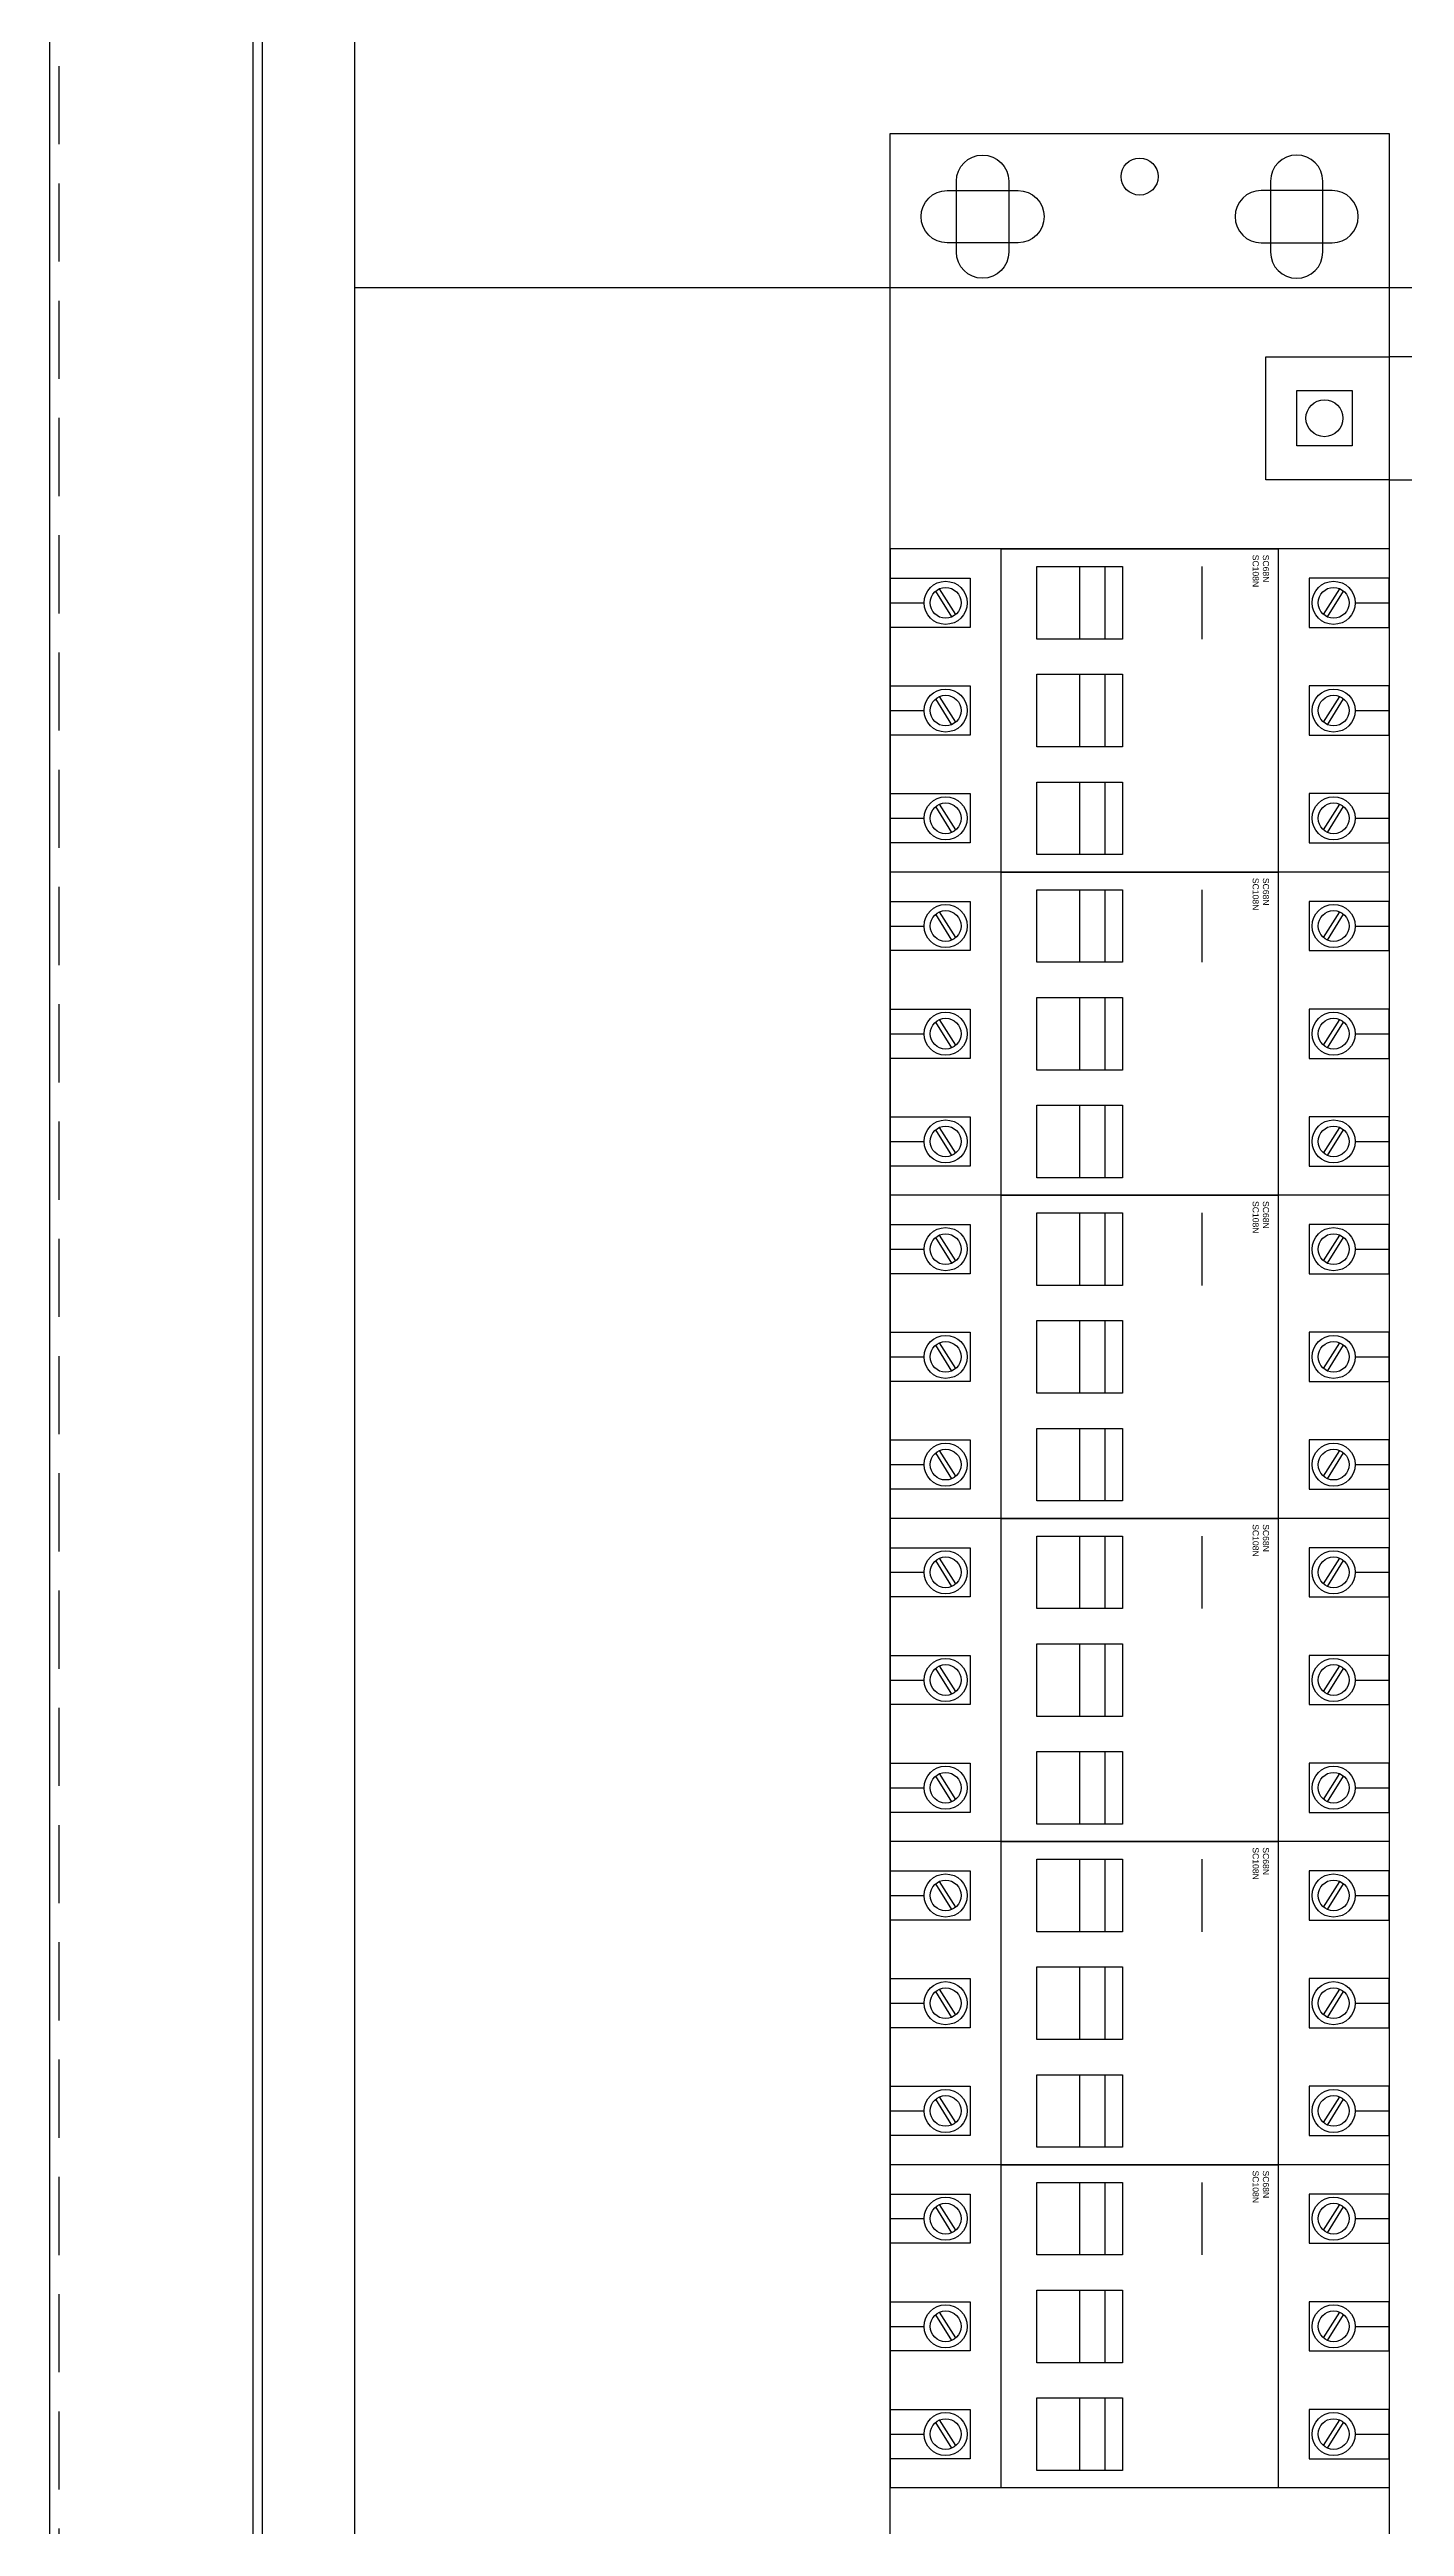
# Model space of a CAD drawing. Header units: millimetres. Extents: x 0 to 4783, y 0 to 3382.
# Drawn here: x 2268.7 to 2488.7, y 1872.4 to 2274.7 of the extents above; entities that cross this region are included whole.
import ezdxf

# ---------------------------------------------------------------- set-up
doc = ezdxf.new("R2010")
doc.units = ezdxf.units.MM
doc.linetypes.add('HIDDENX2', pattern=[19.05, 12.7, -6.35])
doc.layers.add('CNC', color=7, linetype='Continuous')
doc.layers.add('DI', color=2, linetype='Continuous')
doc.styles.add('KT', font='vnsimli.shx')

# ---------------------------------------------------------------- blocks, each defined once
blk = doc.blocks.new('SC86N108N3P')
at = {"color": 7}
for p, q in [((159248.82, 62347.08), (159248.82, 62266.08)), ((159301.32, 62347.08), (159301.32, 62266.08))]:
    blk.add_line(p, q, dxfattribs=at)
for p, q in [((159248.82, 62347.08), (159283.82, 62347.08)), ((159257.57, 62341.58), (159257.57, 62347.08)), ((159275.07, 62341.58), (159275.07, 62347.08)), ((159283.82, 62347.08), (159301.32, 62347.08)), ((159292.57, 62341.58), (159292.57, 62347.08)), ((159259.87, 62337.09), (159255.67, 62339.7)), ((159277.37, 62337.09), (159273.17, 62339.7)), ((159294.87, 62337.09), (159290.67, 62339.7)), ((159259.45, 62336.42), (159255.28, 62339.08)), ((159276.95, 62336.42), (159272.78, 62339.08)), ((159294.45, 62336.42), (159290.28, 62339.08)), ((159251.68, 62316.67), (159263.47, 62316.67)), ((159259.45, 62276.74), (159255.28, 62274.08)), ((159259.87, 62276.07), (159255.67, 62273.46)), ((159276.95, 62276.74), (159272.78, 62274.08)), ((159277.37, 62276.07), (159273.17, 62273.46)), ((159294.45, 62276.74), (159290.28, 62274.08)), ((159294.87, 62276.07), (159290.67, 62273.46)), ((159257.57, 62266.08), (159257.57, 62271.58)), ((159275.07, 62266.08), (159275.07, 62271.58)), ((159292.57, 62266.08), (159292.57, 62271.58)), ((159248.82, 62266.08), (159283.82, 62266.08)), ((159283.82, 62266.08), (159301.32, 62266.08))]:
    blk.add_line(p, q)
at = {"color": 1}
for points in [[(159253.57, 62334.08), (159261.57, 62334.08), (159261.57, 62347.08), (159253.57, 62347.08)], [(159271.07, 62334.08), (159279.07, 62334.08), (159279.07, 62347.08), (159271.07, 62347.08)], [(159288.57, 62334.08), (159296.57, 62334.08), (159296.57, 62347.08), (159288.57, 62347.08)], [(159253.57, 62279.08), (159261.57, 62279.08), (159261.57, 62266.08), (159253.57, 62266.08)], [(159271.07, 62279.08), (159279.07, 62279.08), (159279.07, 62266.08), (159271.07, 62266.08)], [(159288.57, 62279.08), (159296.57, 62279.08), (159296.57, 62266.08), (159288.57, 62266.08)]]:
    blk.add_lwpolyline(points, close=True, dxfattribs=at)
at = {"color": 3, "linetype": 'ByBlock', "lineweight": -2}
blk.add_lwpolyline([(159248.82, 62329.08), (159301.32, 62329.08), (159301.32, 62284.08), (159248.82, 62284.08)], close=True, dxfattribs=at)
at = {"linetype": 'ByBlock', "lineweight": -2}
for points in [[(159251.68, 62303.81), (159263.47, 62303.81), (159263.47, 62289.88), (159251.68, 62289.88)], [(159269.18, 62303.81), (159280.97, 62303.81), (159280.97, 62289.88), (159269.18, 62289.88)], [(159286.68, 62303.81), (159298.47, 62303.81), (159298.47, 62289.88), (159286.68, 62289.88)], [(159251.68, 62300.93), (159263.47, 62300.93), (159263.47, 62296.85), (159251.68, 62296.85)], [(159269.18, 62300.93), (159280.97, 62300.93), (159280.97, 62296.85), (159269.18, 62296.85)], [(159286.68, 62300.93), (159298.47, 62300.93), (159298.47, 62296.85), (159286.68, 62296.85)]]:
    blk.add_lwpolyline(points, close=True, dxfattribs=at)
for centre, radius in [((159257.57, 62338.08), 3.5), ((159257.57, 62338.08), 2.5), ((159275.07, 62338.08), 3.5), ((159275.07, 62338.08), 2.5), ((159292.57, 62338.08), 3.5), ((159292.57, 62338.08), 2.5), ((159257.57, 62275.08), 3.5), ((159257.57, 62275.08), 2.5), ((159275.07, 62275.08), 3.5), ((159275.07, 62275.08), 2.5), ((159292.57, 62275.08), 3.5), ((159292.57, 62275.08), 2.5)]:
    blk.add_circle(centre, radius)
at = {"layer": 'DI', "insert": (159249.75, 62327.59), "char_height": 1, "attachment_point": 1, "style": 'KT'}
blk.add_mtext_dynamic_manual_height_columns('{\\fArial|b0|i0|c0|p34;SC68N \\PSC108N }', width=109.6994, gutter_width=12.5, heights=[0], dxfattribs=at)

msp = doc.modelspace()

# ---------------------------------------------------------------- linework, layer by layer
at = {"color": 7}
for points in [[(2268.72, 1673.6), (2868.72, 1673.6), (2868.72, 2673.6), (2268.72, 2673.6)], [(2301.72, 1706), (2835.72, 1706), (2835.72, 2640.6), (2301.72, 2640.6)]]:
    msp.add_lwpolyline(points, close=True, dxfattribs=at)
at = {"color": 7, "linetype": 'HIDDENX2'}
msp.add_lwpolyline([(2270.22, 1675.1), (2867.22, 1675.1), (2867.22, 2672.1), (2270.22, 2672.1)], close=True, dxfattribs=at)
at = {"color": 3}
for points in [[(2303.22, 1707.5), (2834.22, 1707.5), (2834.22, 2639.1), (2303.22, 2639.1)], [(2318.22, 1739.6), (2819.22, 1739.6), (2819.22, 2602), (2318.22, 2602)]]:
    msp.add_lwpolyline(points, close=True, dxfattribs=at)
at = {"color": 8}
msp.add_lwpolyline([(2318.22, 2236.1), (2819.22, 2236.1), (2819.22, 2401.1), (2318.22, 2401.1)], close=True, dxfattribs=at)
at = {"color": 46, "ltscale": 3}
msp.add_lwpolyline([(2405.22, 2261.1), (2486.22, 2261.1), (2486.22, 1811.1), (2405.22, 1811.1)], close=True, dxfattribs=at)
at = {"color": 46}
for points in [[(2466.22, 2224.85), (2486.22, 2224.85), (2486.22, 2204.85), (2466.22, 2204.85)], [(2506.22, 2224.85), (2486.22, 2224.85), (2486.22, 2204.85), (2506.22, 2204.85)]]:
    msp.add_lwpolyline(points, close=True, dxfattribs=at)
at = {"color": 2}
msp.add_lwpolyline([(2471.22, 2219.35), (2480.22, 2219.35), (2480.22, 2210.35), (2471.22, 2210.35)], close=True, dxfattribs=at)
for centre in [(2445.72, 2254.1), (2475.72, 2214.85)]:
    msp.add_circle(centre, 3, dxfattribs=at)
at = {"layer": 'CNC', "color": 2, "lineweight": -3}
for points in [[(2424.47, 2241.85, -1), (2415.97, 2241.85), (2415.97, 2253.35, -1), (2424.47, 2253.35)], [(2466.97, 2241.85, 1), (2475.47, 2241.85), (2475.47, 2253.35, 1), (2466.97, 2253.35)], [(2425.97, 2251.85, -1), (2425.97, 2243.35), (2414.47, 2243.35, -1), (2414.47, 2251.85)], [(2465.47, 2251.85, 1), (2465.47, 2243.35), (2476.97, 2243.35, 1), (2476.97, 2251.85)]]:
    msp.add_lwpolyline(points, format="xyb", close=True, dxfattribs=at)

# ---------------------------------------------------------------- block references
at = {"linetype": 'ByBlock', "lineweight": -2, "rotation": 270}
for p in [(-59860.86, 161442.43), (-59860.86, 161389.93), (-59860.86, 161337.43), (-59860.86, 161284.93), (-59860.86, 161232.43), (-59860.86, 161179.93)]:
    msp.add_blockref('SC86N108N3P', p, dxfattribs=at)

doc.saveas('drawing.dxf')
